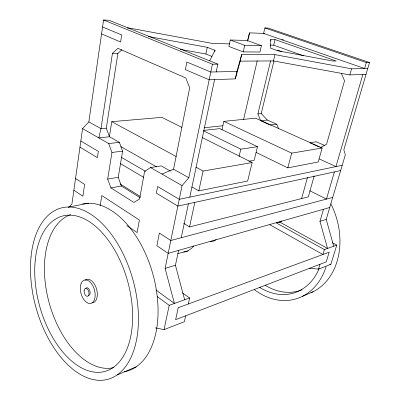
<?xml version="1.0" encoding="UTF-8"?>
<svg xmlns="http://www.w3.org/2000/svg" width="400" height="400" viewBox="0 0 400 400"><rect width="100%" height="100%" fill="white"/><g stroke="black" fill="none" stroke-linecap="round" stroke-linejoin="round"><path stroke-width="0.6" d="M270.86 39.45L270.365 48.075L277.87 50.79L332.765 61.02L336.25 60.995L275.055 39.58L270.86 39.45L270.595 40.58M216.205 71.905L217.84 64.14L109.07 20.27L103.57 20L88.85 121.88L82.585 128.605L71.925 203.985L68.525 207.555M161.925 174.08L173.56 169.2L189.67 87.82L185.82 77.985L117.915 48.335L112.45 53.325L101 128.665L98.79 137.89L109.46 136.76L119.37 142.34L122.6 151.1L118.235 177.33L121.42 186.05L140.265 197.75M109.46 136.76L106.31 128.165L117.9 53.355L122.01 49.64M109.385 136.805L111.765 121.675L161.86 117.36L181.925 127.405M100.165 205.795L101.785 195.565L139.395 220.045L137.11 232.525L126.765 225.605M170.395 171.08L161.18 165.89L150.53 167.545L144.59 171.48L139.615 198.925L133.93 202.455L110.895 187.885L107.685 179.04L111.95 152.46L108.695 143.57L82.585 128.605M211.95 56.41L205.9 54.01L207.26 47.315L148.315 36.495M155.885 289.975L174.43 303.465L165.1 268.4L182.06 185.62L188.83 177.725L212.43 64.2L217.84 64.14M214.765 51.44L215 50.32L207.26 47.315M184.655 299.79L175.435 265.255L178.57 250.385M181.24 237.725L188.395 203.79M189.805 197.12L214.58 79.605M155.515 327.855L164.045 329.645L169.2 305.345L189.655 297.995L188.31 303.99M183.71 223.34L189.545 226.955L194.8 202.47M230.27 40L228.88 46.46L243.255 51.88L259.945 52.03L261.425 45.655L247.09 40.46L230.27 40L244.715 45.33L261.425 45.655M198.815 190.885L203.085 171.06L252.15 162.555L247.67 181.005L198.815 190.885L191.775 186.885M221.985 129.815L223.85 121.37L255.52 118.175L322.145 148.005L318.215 161.98L287.805 167.86L255.97 152.365M236.95 71.435L210.8 72.025L186.855 62.06L185.39 69.64L209.19 79.79L235.295 78.885L236.95 71.435L241.69 54.49L274.96 54.64L351.595 68.825L367.765 68.455M235.295 78.885L240.21 61.135L241.69 54.49M243.255 51.88L244.715 45.33M185.655 315.84L184.34 321.695L164.045 329.645M248.315 38.42L249.565 32.855L264.725 33.465M243.605 119.53L257.245 60.755M369.51 62.515L268.27 28.12L264.86 27.955L263.59 33.42L364.615 68.53L366.36 62.55L369.51 62.515L343.82 149.885L345.355 154.68L326.21 219.41L333.73 246.215M239.085 156.47L240.795 149.17L257.51 146.69L254.19 160.32L248.83 161.23M270.125 45.1L273.715 45.17L275.055 39.58M278.665 128.82L276.795 124.245L270.2 125.005L260.67 120.735L257.9 113.895L270.61 60.805M240.21 61.135L273.445 60.925L274.96 54.64M276.795 124.245L267.3 120.03L261.245 113.58L273.965 60.855M247.695 40.805L248.16 39.015M247.365 41.235L249.565 32.855M287.805 167.86L291.7 153.145L322.145 148.005M301.625 198.565L307.505 177.375M314.2 175.92L308.31 196.875L189.545 226.955M273.445 60.925L349.855 74.92L351.595 68.825M279.56 221.975L327.55 248.435L319.95 221.315L323.465 209.29M334.39 171.915L326.45 199.09L309.745 190.74M362.875 74.465L335.945 166.6L319.24 158.9M309.24 268.215L318.525 269.14L319.98 264.29M318.525 269.14L330.885 264.295L336.77 245.12L324.4 249.565L322.92 254.505L269.84 224.75M209.695 60.8L215 50.32M183.72 252.03A25 17.18 77.1 0 0 188.06 250.85L191.86 248.04A25 17.18 77.1 0 0 193.64 245.835M216.155 239.625L214.22 240.795A21.6 15.34 76 0 1 210.27 241.505M281.85 221L279.935 222.105A19.405 15.11 75.5 0 1 276.615 222.81M320.47 147.53L326.57 144.23L344.545 80.755L341.295 73.2M302.48 296.315L313.2 291.715M117.105 374.975L136.225 366.795M165.1 268.4L175.435 265.255M319.95 221.315L326.21 219.41M329.73 207.515L168.19 253.33L156.87 245.755L159.375 233.05L170.82 240.5L332.715 197.42M177.74 253.655L188.06 250.85M340.665 170.545L177.865 206.09L156.355 193.14L157.62 186.505L179.255 199.32L342.215 165.29M68.685 207.02L88.62 203.245M110.895 187.885L121.42 186.05M107.685 179.04L118.235 177.33M111.95 152.46L122.6 151.1M108.695 143.57L119.37 142.34M204.065 130.385L219.835 128.63L257.51 146.69M204.11 127.76L222.69 125.76M260.67 120.735L267.3 120.03M106.31 128.165L101 128.665L88.85 121.88M257.9 113.895L261.245 113.58M349.855 74.92L366.03 74.36M112.45 53.325L117.9 53.355M278.845 50.275L277.72 50.26L281.805 51.735M229.72 43.87L212.86 43.51L129.23 28.04L127.36 27.965M281.915 39.785L283.6 39.84M329.66 264.185L330.885 264.295M180.2 49.345L205.9 54.01M264.86 27.955L366.36 62.55M273.715 45.17L303.585 55.83M103.57 20L212.43 64.2M102.565 26.975L121.695 34.935L120.595 42.01L101.565 33.895M324.615 145.475L316.265 141.765L309.84 142.765L311.52 143.52M312.635 144.02L319.35 147.03M223.85 121.37L291.7 153.145M203.415 130.795L240.795 149.17M201.99 137.445L252.15 162.555M111.765 121.675L176.29 156.57M195.975 167.215L203.085 171.06M332.39 242.745L336.77 245.12M276.395 222.95L324.4 249.565M173.56 169.2L188.83 177.725M120.825 146.595L156.57 166.895M150.53 167.545L182.06 185.62M121.355 157.29L145.59 171.39M120.315 163.54L143.89 177.475M80.83 141.02L98.345 151.395L97.39 157.65L79.96 147.16M120.03 183.92L140.195 196.405M75.53 178.475L84.625 184.395L82.88 196.225L73.875 190.195M182.53 292.96L189.655 297.995M157.165 296.505L169.2 305.345M302.11 289.725A59.895 46.355 72.1 0 1 265.21 285.265M330.86 203.895A65.385 50.995 72 0 1 310.965 292.75M319.115 268.64A60.47 46.455 72.2 0 1 259.68 287.385M326.075 266.71A66.645 51.215 72.2 0 1 254.255 289.62M85.08 280.25A12.09 6.965 74.6 0 1 93.775 283.14A12.09 6.965 74.6 0 1 97.14 296.895L96.445 299.37A12.09 6.965 74.6 0 1 92.01 302.85M85.83 288.325A4.04 2.32 74.6 0 1 88.81 288.89A4.04 2.32 74.6 0 1 90.075 293.655L89.845 294.475A4.04 2.32 74.6 0 1 89.47 295.11M88.97 295.515A4.04 2.32 74.6 0 1 88.38 295.655M113.965 367.555A79.505 45.945 74.6 0 1 49.455 303.885A79.505 45.945 74.6 0 1 70.64 214.63M82.53 203.9A86.55 50.915 74.5 0 1 153.905 278A86.55 50.915 74.5 0 1 124.215 371.77M178.255 307.685L175.635 319.68L326.235 261.89L329.175 252.205L178.255 307.685M81.12 283.505L80.465 285.965A12.125 6.96 74.6 0 0 85.15 301.165A12.125 6.96 74.6 0 0 94.285 300.055L94.975 297.575A12.125 6.96 74.6 0 0 90.3 282.23A12.125 6.96 74.6 0 0 81.12 283.505M84.15 290.42A4.045 2.315 74.6 0 0 87.295 296.325A4.045 2.315 74.6 0 0 88.255 290.38A4.045 2.315 74.6 0 0 84.15 290.42M35.215 260.48A80.53 45.715 74.7 0 0 101.95 372.04A80.53 45.715 74.7 0 0 113.895 248.695A80.53 45.715 74.7 0 0 35.215 260.48M31.02 256.975A88.78 50.43 74.7 0 0 104.605 380A88.78 50.43 74.7 0 0 117.84 244.04A88.78 50.43 74.7 0 0 31.02 256.975"/></g></svg>
